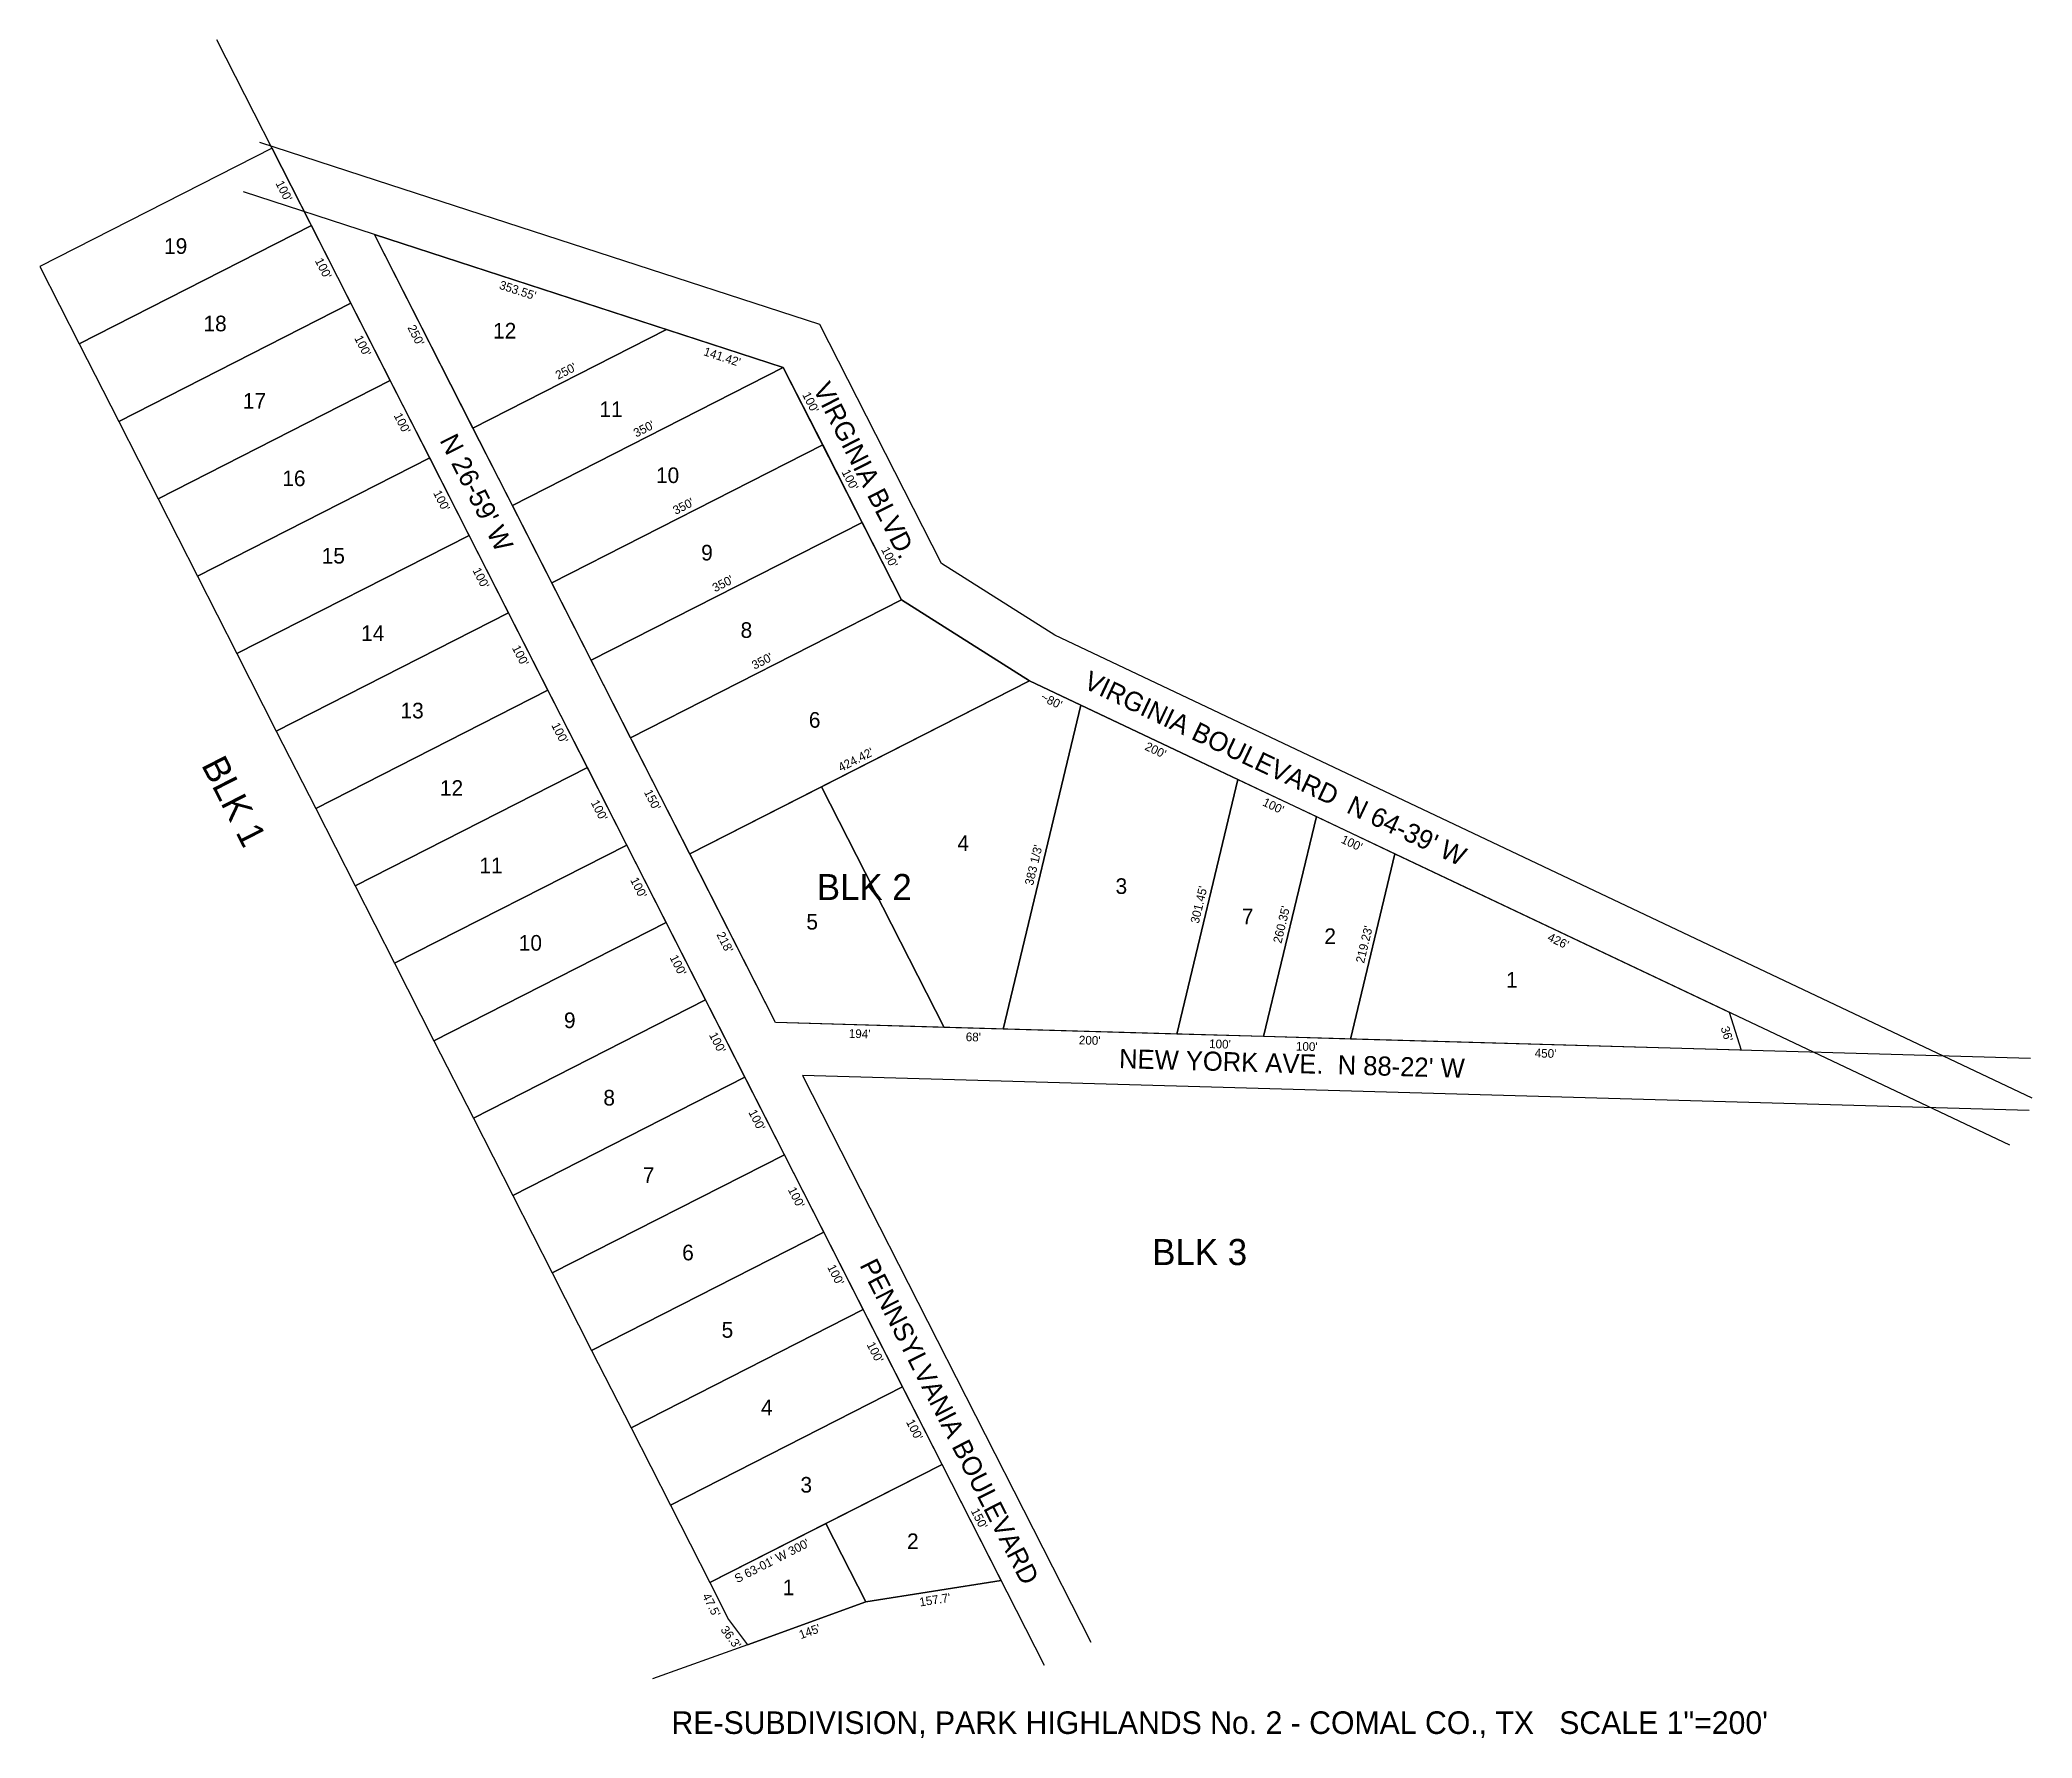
# Model space of a CAD drawing. Header units: feet. Extents: x -2042 to 252, y -790 to 1165.
import ezdxf
from ezdxf.enums import TextEntityAlignment as Align

# ---------------------------------------------------------------- set-up
doc = ezdxf.new("R2010")
doc.units = ezdxf.units.FT
for name, color, linetype in [('BLOCK', 4, 'CONTINUOUS'), ('DIM', 8, 'CONTINUOUS'), ('LOT-NUM', 2, 'CONTINUOUS'), ('LOTS', 7, 'CONTINUOUS'), ('STREET-NAME', 3, 'CONTINUOUS'), ('STREETS', 1, 'CONTINUOUS'), ('TITLE', 7, 'CONTINUOUS')]:
    doc.layers.add(name, color=color, linetype=linetype)

msp = doc.modelspace()

# ---------------------------------------------------------------- linework, layer by layer
at = {"layer": 'LOTS'}
for points in [[(-1729.3978, 951.4574), (-1774.7709, 1040.5713), (-2042.1125, 904.4519), (-1996.7393, 815.338)], [(-1684.0246, 862.3435), (-1729.3978, 951.4574), (-1996.7393, 815.338), (-1951.3662, 726.2242)], [(-1543.4399, 718.4688), (-1656.8727, 941.2535), (-1320.6553, 831.9016)], [(-1638.6515, 773.2297), (-1684.0246, 862.3435), (-1951.3662, 726.2242), (-1905.9931, 637.1103)], [(-1498.0668, 629.355), (-1543.4399, 718.4688), (-1320.6553, 831.9016), (-1186.1683, 788.1609)], [(-1452.6937, 540.2411), (-1498.0668, 629.355), (-1186.1683, 788.1609), (-1140.7952, 699.0471)], [(-1593.2784, 684.1158), (-1638.6515, 773.2297), (-1905.9931, 637.1103), (-1860.6199, 547.9964)], [(-1407.3205, 451.1273), (-1452.6937, 540.2411), (-1140.7952, 699.0471), (-1095.422, 609.9332)], [(-1547.9053, 595.002), (-1593.2784, 684.1158), (-1860.6199, 547.9964), (-1815.2468, 458.8826)], [(-1361.9474, 362.0134), (-1407.3205, 451.1273), (-1095.422, 609.9332), (-1050.0489, 520.8194)], [(-1502.5321, 505.8881), (-1547.9053, 595.002), (-1815.2468, 458.8826), (-1769.8737, 369.7687)], [(-1457.159, 416.7743), (-1502.5321, 505.8881), (-1769.8737, 369.7687), (-1724.5006, 280.6549)], [(-1293.8877, 228.3426), (-1361.9474, 362.0134), (-1050.0489, 520.8194), (-902.5483, 427.5966)], [(-1411.7859, 327.6604), (-1457.159, 416.7743), (-1724.5006, 280.6549), (-1679.1274, 191.541)], [(-1001.0531, 28.5448), (-1142.1253, 305.6138), (-902.5483, 427.5966), (-843.5765, 399.6578), (-933.0807, 26.6066)], [(-933.0807, 26.6066), (-843.5765, 399.6578), (-662.8346, 314.0285), (-733.162, 20.9059)], [(-1366.4127, 238.5466), (-1411.7859, 327.6604), (-1679.1274, 191.541), (-1633.7543, 102.4272)], [(-1194.9743, 34.0744), (-1293.8877, 228.3426), (-1142.1253, 305.6138), (-1001.0531, 28.5448)], [(-733.162, 20.9059), (-662.8346, 314.0285), (-572.4637, 271.2138), (-633.2026, 18.0556)], [(-633.2026, 18.0556), (-572.4637, 271.2138), (-482.0927, 228.3991), (-533.2433, 15.2053)], [(-1321.0396, 149.4327), (-1366.4127, 238.5466), (-1633.7543, 102.4272), (-1588.3812, 13.3133)], [(-533.2433, 15.2053), (-482.0927, 228.3991), (-97.1126, 46.0086), (-83.4261, 2.3789)], [(-1275.6665, 60.3189), (-1321.0396, 149.4327), (-1588.3812, 13.3133), (-1543.008, -75.8005)], [(-1230.2933, -28.795), (-1275.6665, 60.3189), (-1543.008, -75.8005), (-1497.6349, -164.9144)], [(-1184.9202, -117.9089), (-1230.2933, -28.795), (-1497.6349, -164.9144), (-1452.2618, -254.0282)], [(-1139.5471, -207.0227), (-1184.9202, -117.9089), (-1452.2618, -254.0282), (-1406.8887, -343.1421)], [(-1094.174, -296.1366), (-1139.5471, -207.0227), (-1406.8887, -343.1421), (-1361.5155, -432.256)], [(-1048.8008, -385.2504), (-1094.174, -296.1366), (-1361.5155, -432.256), (-1316.1424, -521.3698)], [(-1003.4277, -474.3643), (-1048.8008, -385.2504), (-1316.1424, -521.3698), (-1270.7693, -610.4837)], [(-1003.4277, -474.3643), (-1137.0985, -542.424), (-1091.1243, -632.7183), (-935.368, -608.0351)], [(-1137.0985, -542.424), (-1270.7693, -610.4837), (-1249.217, -652.8127), (-1227.5227, -681.9168), (-1091.1243, -632.7183)]]:
    msp.add_lwpolyline(points, close=True, dxfattribs=at)
at = {"layer": 'STREETS'}
for points in [[(-885.4576, -706.0603), (-1838.2933, 1165.3306)], [(251.6161, -52.8141), (-873.5699, 480.2607), (-1004.0597, 562.7323), (-1143.9765, 837.5321), (-1654.5056, 1003.5773), (-1788.9406, 1047.3011)], [(225.9273, -107.0367), (-902.5483, 427.5966), (-1050.0489, 520.8194), (-1186.1683, 788.1609), (-1656.8727, 941.2535), (-1807.4982, 990.2431)], [(-1194.9743, 34.0744), (-1656.8727, 941.2535)], [(249.8984, -7.1258), (-1194.9743, 34.0744)], [(248.1882, -67.1014), (-1163.9621, -26.8343)], [(-1163.9621, -26.8343), (-831.9892, -678.8364)], [(-935.368, -608.0351), (-1091.1243, -632.7183), (-1227.5227, -681.9168), (-1336.6413, -721.2756)]]:
    msp.add_lwpolyline(points, dxfattribs=at)

# ---------------------------------------------------------------- texts
at = {"layer": 'BLOCK'}
msp.add_text('BLK 1', height=30, rotation=-63.0167, dxfattribs=at).set_placement((-1818.4782, 288.9133), align=Align.MIDDLE_CENTER)
for s, p in [('BLK 2', (-1092.9495, 190.1942)), ('BLK 3', (-706.8414, -229.9462))]:
    msp.add_text(s, height=30, dxfattribs=at).set_placement(p, align=Align.MIDDLE_CENTER)
at = {"layer": 'DIM'}
for s, rotation, p in [("100'", -63.0167, (-1760.9957, 991.477)), ("100'", -63.0167, (-1715.6226, 902.3632)), ("353.55'", -18.0167, (-1491.857, 877.0679)), ("250'", -63.0167, (-1609.0677, 825.3238)), ("100'", -63.0167, (-1670.2495, 813.2493)), ("141.42'", -18.0167, (-1256.5047, 800.5216)), ("250'", 26.9833, (-1436.5849, 784.0966)), ("100'", -63.0167, (-1154.5704, 748.1413)), ("100'", -63.0167, (-1624.8763, 724.1354)), ("350'", 26.9833, (-1346.6549, 717.6693)), ("100'", -63.0167, (-1109.1972, 659.0275)), ("100'", -63.0167, (-1579.5032, 635.0216)), ("350'", 26.9833, (-1301.2817, 628.5555)), ("100'", -63.0167, (-1063.8241, 569.9136)), ("100'", -63.0167, (-1534.1301, 545.9077)), ("350'", 26.9833, (-1255.9086, 539.4416)), ("100'", -63.0167, (-1488.7569, 456.7939)), ("350'", 26.9833, (-1210.5355, 450.3278)), ("~80'", -25.35, (-877.3438, 404.5901)), ("100'", -63.0167, (-1443.3838, 367.68)), ("424.42'", 26.9833, (-1102.7553, 336.881)), ("200'", -25.35, (-757.487, 347.806)), ("150'", -63.0167, (-1336.8289, 290.6407)), ("100'", -63.0167, (-1398.0107, 278.5662)), ("100'", -25.35, (-621.9306, 283.584)), ("383 1/3'", 76.5083, (-898.0526, 215.4652)), ("100'", -25.35, (-531.5597, 240.7694)), ("100'", -63.0167, (-1352.6376, 189.4523)), ("301.45'", 76.5083, (-707.7223, 169.8002)), ("260.35'", 76.5083, (-612.5572, 146.9677)), ("218'", -63.0167, (-1253.3424, 126.6712)), ("219.23'", 76.5083, (-517.392, 124.1353)), ("426'", -25.35, (-293.8841, 128.1668)), ("100'", -63.0167, (-1307.2644, 100.3385)), ("194'", -1.6333, (-1098.2987, 21.3137)), ("36'", -72.5835, (-99.8109, 21.2006)), ("100'", -63.0167, (-1261.8913, 11.2246)), ("68'", -1.6333, (-967.352, 17.5798)), ("200'", -1.6333, (-833.4064, 13.7603)), ("100'", -1.6333, (-683.4673, 9.4848)), ("100'", -1.6333, (-583.508, 6.6345)), ("450'", -1.6333, (-308.6197, -1.2038)), ("100'", -63.0167, (-1216.5182, -77.8892)), ("100'", -63.0167, (-1171.145, -167.0031)), ("100'", -63.0167, (-1125.7719, -256.117)), ("100'", -63.0167, (-1080.3988, -345.2308)), ("100'", -63.0167, (-1035.0256, -434.3447)), ("150'", -63.0167, (-960.4865, -536.6624)), ("S 63-01' W 300'", 26.9833, (-1199.3966, -585.3652)), ("47.5'", -63.0167, (-1268.9045, -636.1855)), ("157.7'", 9.005, (-1011.681, -630.2534)), ("36.3'", -53.2989, (-1246.3875, -673.3412)), ("145'", 19.8342, (-1155.9305, -666.7243))]:
    msp.add_text(s, height=10, rotation=rotation, dxfattribs=at).set_placement(p, align=Align.MIDDLE_CENTER)
at = {"layer": 'LOT-NUM'}
for s, p in [('19', (-1885.7551, 927.9546)), ('18', (-1840.382, 838.8408)), ('12', (-1506.9893, 830.5413)), ('17', (-1795.0089, 749.7269)), ('11', (-1384.5845, 740.1264)), ('16', (-1749.6357, 660.6131)), ('10', (-1319.431, 664.201)), ('15', (-1704.2626, 571.4992)), ('9', (-1274.0579, 575.0872)), ('14', (-1658.8895, 482.3854)), ('8', (-1228.6847, 485.9733)), ('13', (-1613.5163, 393.2715)), ('6', (-1150.0789, 382.5571)), ('12', (-1568.1432, 304.1576)), ('4', (-979.0788, 240.712)), ('11', (-1522.7701, 215.0438)), ('3', (-796.9695, 191.2129)), ('7', (-651.5761, 156.3293)), ('5', (-1152.9495, 150.1942)), ('2', (-556.6098, 133.5446)), ('10', (-1477.397, 125.9299)), ('1', (-347.5003, 83.319)), ('9', (-1432.0238, 36.8161)), ('8', (-1386.6507, -52.2978)), ('7', (-1341.2776, -141.4116)), ('6', (-1295.9044, -230.5255)), ('5', (-1250.5313, -319.6393)), ('4', (-1205.1582, -408.7532)), ('3', (-1159.785, -497.867)), ('2', (-1037.0834, -562.8886)), ('1', (-1180.2893, -615.9484))]:
    msp.add_text(s, height=18, dxfattribs=at).set_placement(p, align=Align.MIDDLE_CENTER)
at = {"layer": 'STREET-NAME'}
for s, rotation, p in [('VIRGINIA BLVD.', -63.0167, (-1092.2819, 669.8844)), ("N 26-59' W", -63.0167, (-1539.3204, 644.2595)), ("VIRGINIA BOULEVARD  N 64-39' W", -25.35, (-619.7521, 326.8139)), ("NEW YORK AVE.  N 88-22' W", -1.6333, (-600.6113, -12.8859)), ('PENNSYLVANIA BOULEVARD', -63.0167, (-994.8428, -425.1068))]:
    msp.add_text(s, height=22, rotation=rotation, dxfattribs=at).set_placement(p, align=Align.MIDDLE_CENTER)
at = {"layer": 'TITLE'}
msp.add_text('RE-SUBDIVISION, PARK HIGHLANDS No. 2 - COMAL CO., TX   SCALE 1"=200\'', height=26, dxfattribs=at).set_placement((-683.7271, -771.6714), align=Align.MIDDLE_CENTER)

doc.saveas('drawing.dxf')
